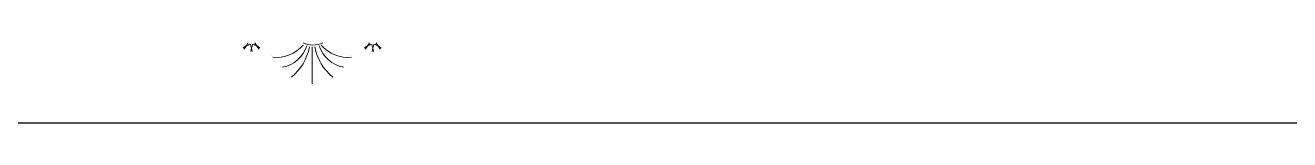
# Model space of a CAD drawing. Header units: millimetres. Extents: x 2424 to 2511, y 1858 to 1990.
# Drawn here: x 2436.54 to 2448.73, y 1980.34 to 1981.11 of the extents above; entities that cross this region are included whole.
import ezdxf

# ---------------------------------------------------------------- set-up
doc = ezdxf.new("R2010")
doc.units = ezdxf.units.MM
doc.layers.add('PDF_0', color=7, linetype='Continuous')
doc.layers.add('PDF_FORMATO', color=7, linetype='Continuous')

msp = doc.modelspace()

# ---------------------------------------------------------------- linework, layer by layer
at = {"layer": 'PDF_0', "lineweight": 9}
for points in [[(2438.918, 1980.983), (2438.918, 1980.983)], [(2439.308, 1980.712), (2439.308, 1981.067)], [(2439.681, 1980.983), (2439.681, 1980.983)], [(2439.003, 1980.881), (2439.003, 1980.881)], [(2439.596, 1980.881), (2439.596, 1980.881)], [(2439.088, 1980.779), (2439.088, 1980.779)], [(2439.511, 1980.779), (2439.511, 1980.779)], [(2439.308, 1980.695), (2439.308, 1980.695)]]:
    msp.add_lwpolyline(points, dxfattribs=at)
for centre, radius, start, end in [((2438.876, 1980.754), 0.381, 116.8995, 127.7096), ((2438.35, 1981.279), 0.381, 322.2931, 333.1046), ((2438.351, 1980.974), 0.381, 7.2916, 18.1055), ((2439.096, 1980.974), 0.381, 161.8945, 172.7084), ((2438.571, 1980.754), 0.381, 52.2904, 63.1005), ((2439.096, 1981.279), 0.381, 206.8954, 217.7069), ((2438.961, 1981.313), 0.347, 264.6974, 318.3574), ((2438.961, 1981.178), 0.313, 281.5632, 341.3607), ((2439.316, 1981.296), 0.212, 243.4337, 296.5663), ((2439.672, 1981.178), 0.313, 198.6393, 258.4368), ((2439.655, 1981.313), 0.347, 221.6426, 275.3026), ((2440.045, 1980.754), 0.381, 116.8995, 127.7096), ((2439.52, 1981.279), 0.381, 322.2931, 333.1046), ((2439.52, 1980.974), 0.381, 7.2916, 18.1055), ((2440.265, 1980.974), 0.381, 161.8945, 172.7084), ((2439.74, 1980.754), 0.381, 52.2904, 63.1005), ((2440.265, 1981.279), 0.381, 206.8954, 217.7069), ((2438.791, 1981.161), 0.5, 309.4731, 349.0856), ((2439.825, 1981.161), 0.5, 190.9144, 230.5269)]:
    msp.add_arc(centre, radius, start, end, dxfattribs=at)
at = {"layer": 'PDF_FORMATO', "lineweight": 30}
msp.add_lwpolyline([(2436.275, 1980.339), (2462.148, 1980.339), (2462.148, 1986.337)], dxfattribs=at)

doc.saveas('drawing.dxf')
